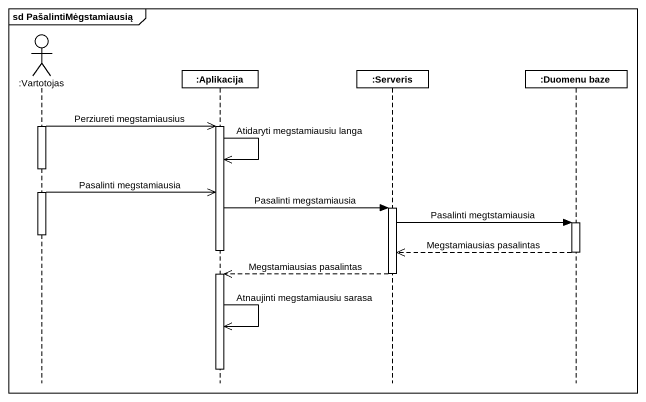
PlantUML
@startuml
mainframe sd PašalintiMėgstamiausią
hide footbox
actor ":Vartotojas" as Vartotojas
participant ":Aplikacija" as Aplikacija
participant ":Serveris" as Serveris
participant ":Duomenu baze" as Duomenu_baze

activate Vartotojas
Vartotojas ->> Aplikacija : Perziureti megstamiausius
activate Aplikacija
Aplikacija ->> Aplikacija : Atidaryti megstamiausiu langa
Vartotojas ->> Aplikacija : Pasalinti megstamiausia
Aplikacija -> Serveris : Pasalinti megstamiausia
activate Serveris
Serveris -> Duomenu_baze : Pasalinti megtstamiausia
activate Duomenu_baze
deactivate Vartotojas
deactivate Aplikacija
Duomenu_baze -->> Serveris : Megstamiausias pasalintas
deactivate Duomenu_baze
Serveris -->> Aplikacija : Megstamiausias pasalintas
deactivate Serveris
activate Aplikacija
Aplikacija ->> Aplikacija : Atnaujinti megstamiausiu sarasa
deactivate Aplikacija
@enduml
